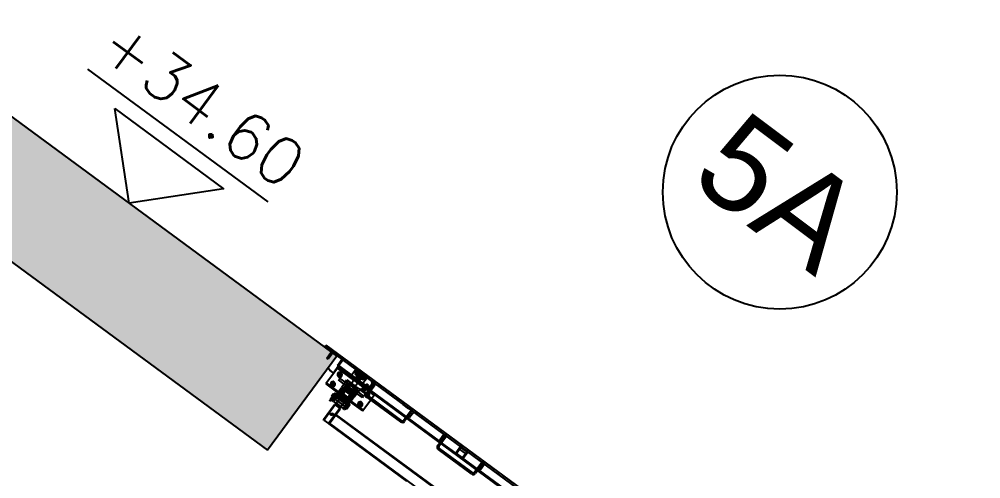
# Model space of a CAD drawing. Header units: millimetres. Extents: x 400392 to 401186, y 4543812 to 4544115.
# Drawn here: x 400763.209 to 400767.317, y 4544088.36 to 4544090.324 of the extents above; entities that cross this region are included whole.
import ezdxf
from ezdxf.enums import TextEntityAlignment as Align

# ---------------------------------------------------------------- set-up
doc = ezdxf.new("R2010")
doc.units = ezdxf.units.MM
doc.linetypes.add('AKS', pattern=[3, 2.5, -0.25, 0, -0.25])
doc.linetypes.add('CONTINU', pattern=[0])
for name, color, linetype in [('aks prota', 2, 'AKS'), ('caks prota', 4, 'Continuous'), ('görünüş prota', 4, 'Continuous'), ('kesit prota', 1, 'Continuous'), ('kesit tarama prota', 252, 'Continuous'), ('kiris prota', 6, 'Continuous'), ('kiriş prota', 6, 'Continuous'), ('kot prota', 4, 'Continuous'), ('PRT-CST-rc_level', 6, 'Continuous'), ('PRT-CST-rc_levermark', 4, 'Continuous'), ('taks prota', 7, 'Continuous')]:
    doc.layers.add(name, color=color, linetype=linetype)
doc.styles.add('OLCU', font='romanstw.shx')
doc.styles.add('TAKS', font='Arial Unicode.ttf')

# ---------------------------------------------------------------- blocks, each defined once
blk = doc.blocks.new('KOTK5')
at = {"layer": 'PRT-CST-rc_levermark'}
blk.add_line((216.7, 160), (-213.3, 160), dxfattribs=at)
blk.add_lwpolyline([(130, 130), (-130, 130), (0, 0)], close=True, dxfattribs=at)
at = {"layer": 'PRT-CST-rc_level', "style": 'OLCU'}
blk.add_attdef('000.00', text='', height=90, dxfattribs=at).set_placement((0, 193.1), align=Align.CENTER)
blk = doc.blocks.new('A$C750F51A7')
at = {"layer": 'görünüş prota', "color": 253, "lineweight": -2}
for p, q in [((-220.98, -61.97), (-220.98, -61.17)), ((-220.98, -61.17), (-73.33, -61.17)), ((-203.78, -61.17), (-203.78, -61.97)), ((-203.73, -61.92), (-203.73, -61.12)), ((-200.18, -61.52), (-202.78, -61.52)), ((-200.13, -61.47), (-202.73, -61.47)), ((-202.44, -61.52), (-202.44, -62.52)), ((-202.39, -61.47), (-202.39, -62.47)), ((-202.15, -62.52), (-202.15, -61.52)), ((-202.1, -62.47), (-202.1, -61.47)), ((-201.78, -62.52), (-201.78, -61.52)), ((-201.73, -62.47), (-201.73, -61.47)), ((-201.19, -62.52), (-201.19, -61.52)), ((-201.14, -62.47), (-201.14, -61.47)), ((-200.82, -62.52), (-200.82, -61.52)), ((-200.77, -62.47), (-200.77, -61.47)), ((-200.53, -62.52), (-200.53, -61.52)), ((-200.48, -62.47), (-200.48, -61.47)), ((-199.18, -61.17), (-199.18, -61.97)), ((-199.13, -61.92), (-199.13, -61.12)), ((-148.51, -61.97), (-148.51, -61.17)), ((-145.51, -61.97), (-145.51, -61.17)), ((-73.33, -61.97), (-220.98, -61.97)), ((-217.38, -65.47), (-217.38, -61.97)), ((-217.38, -61.97), (-216.58, -61.97)), ((-216.58, -65.47), (-217.38, -65.47)), ((-216.58, -61.97), (-216.58, -65.47)), ((-214.38, -61.97), (-214.38, -68.47)), ((-211.88, -64.57), (-211.88, -61.97)), ((-211.88, -64.57), (-211.88, -65.37)), ((-194.58, -64.97), (-211.88, -64.97)), ((-211.88, -65.37), (-194.58, -65.37)), ((-211.38, -65.37), (-211.38, -61.97)), ((-211.38, -68.97), (-211.38, -65.37)), ((-204.48, -65.47), (-211.38, -65.47)), ((-204.48, -61.97), (-204.48, -65.37)), ((-204.48, -65.37), (-204.48, -65.97)), ((-195.38, -65.47), (-204.48, -65.47)), ((-203.78, -61.97), (-203.78, -63.67)), ((-199.18, -63.67), (-203.78, -63.67)), ((-203.73, -61.92), (-203.73, -63.62)), ((-199.13, -63.62), (-203.73, -63.62)), ((-203.33, -63.52), (-199.63, -63.52)), ((-203.33, -63.52), (-203.33, -63.82)), ((-203.33, -63.82), (-199.63, -63.82)), ((-203.28, -63.47), (-199.58, -63.47)), ((-203.28, -63.47), (-203.28, -63.77)), ((-203.28, -63.77), (-199.58, -63.77)), ((-202.98, -61.72), (-202.98, -63.52)), ((-202.93, -61.67), (-202.93, -63.47)), ((-202.48, -64.07), (-202.59, -63.67)), ((-202.43, -64.02), (-202.54, -63.62)), ((-202.53, -63.52), (-202.53, -63.82)), ((-202.48, -63.47), (-202.48, -63.77)), ((-202.48, -63.53), (-202.48, -64.32)), ((-200.48, -64.07), (-202.48, -64.07)), ((-202.48, -64.07), (-202.48, -65.97)), ((-202.48, -64.71), (-202.48, -65.97)), ((-202.33, -64.35), (-202.47, -64.34)), ((-202.33, -64.68), (-202.47, -64.69)), ((-202.43, -63.48), (-202.43, -64.27)), ((-200.43, -64.02), (-202.43, -64.02)), ((-202.43, -64.02), (-202.43, -65.92)), ((-202.43, -64.66), (-202.43, -65.92)), ((-202.28, -64.3), (-202.42, -64.29)), ((-202.28, -64.63), (-202.42, -64.64)), ((-201.48, -63.08), (-202.38, -62.57)), ((-202.37, -64.4), (-200.6, -64.4)), ((-200.6, -64.64), (-202.37, -64.64)), ((-201.43, -63.03), (-202.33, -62.52)), ((-202.32, -64.35), (-200.55, -64.35)), ((-200.55, -64.59), (-202.32, -64.59)), ((-202.28, -64.4), (-202.28, -64.63)), ((-202.23, -64.35), (-202.23, -64.58)), ((-201.48, -63.08), (-200.59, -62.57)), ((-201.43, -63.03), (-200.54, -62.52)), ((-200.69, -64.4), (-200.69, -64.63)), ((-200.64, -64.35), (-200.5, -64.34)), ((-200.64, -64.35), (-200.64, -64.58)), ((-200.64, -64.68), (-200.5, -64.69)), ((-200.59, -64.3), (-200.45, -64.29)), ((-200.59, -64.63), (-200.45, -64.64)), ((-200.48, -63.53), (-200.48, -64.32)), ((-200.48, -64.07), (-200.38, -63.67)), ((-200.48, -64.07), (-200.48, -65.97)), ((-200.48, -64.71), (-200.48, -65.97)), ((-200.43, -63.48), (-200.43, -64.27)), ((-200.43, -63.52), (-200.43, -63.82)), ((-200.43, -64.02), (-200.33, -63.62)), ((-200.43, -64.02), (-200.43, -65.92)), ((-200.43, -64.66), (-200.43, -65.92)), ((-200.38, -63.47), (-200.38, -63.77)), ((-199.98, -61.72), (-199.98, -63.52)), ((-199.93, -61.67), (-199.93, -63.47)), ((-199.63, -63.52), (-199.63, -63.82)), ((-199.58, -63.47), (-199.58, -63.77)), ((-199.18, -61.97), (-199.18, -63.67)), ((-199.13, -61.92), (-199.13, -63.62)), ((-198.58, -65.37), (-198.58, -65.17)), ((-198.58, -65.17), (-195.38, -65.17)), ((-198.58, -65.97), (-198.58, -65.37)), ((-198.48, -61.97), (-198.48, -65.97)), ((-198.48, -65.17), (-198.48, -65.97)), ((-197.09, -64.27), (-197.18, -64.36)), ((-197.18, -64.36), (-196.18, -64.36)), ((-197.18, -66.77), (-197.18, -64.36)), ((-197.1, -65.97), (-197.1, -65.17)), ((-196.28, -64.27), (-197.09, -64.27)), ((-196.28, -64.27), (-196.18, -64.36)), ((-196.27, -65.97), (-196.27, -65.17)), ((-196.18, -66.77), (-196.18, -64.36)), ((-194.58, -63.47), (-196.08, -61.97)), ((-195.38, -62.67), (-195.38, -61.97)), ((-195.38, -64.97), (-195.38, -62.67)), ((-195.38, -65.37), (-195.38, -65.17)), ((-195.38, -65.97), (-195.38, -65.37)), ((-194.58, -65.47), (-195.38, -65.47)), ((-194.58, -67.47), (-194.58, -61.97)), ((-194.58, -61.97), (-193.98, -61.97)), ((-193.98, -65.47), (-194.58, -65.47)), ((-193.98, -61.97), (-193.98, -67.47)), ((-175.18, -65.47), (-193.98, -65.47)), ((-175.18, -67.47), (-175.18, -61.97)), ((-175.18, -61.97), (-174.58, -61.97)), ((-174.58, -65.47), (-175.18, -65.47)), ((-174.58, -61.97), (-174.58, -67.47)), ((-174.58, -64.97), (-173.78, -64.97)), ((-157.01, -65.47), (-174.58, -65.47)), ((-173.78, -61.97), (-173.78, -64.97)), ((-157.81, -64.97), (-157.81, -61.97)), ((-157.81, -64.97), (-157.01, -64.97)), ((-157.01, -67.47), (-157.01, -61.97)), ((-157.01, -61.97), (-156.41, -61.97)), ((-156.41, -65.47), (-157.01, -65.47)), ((-156.41, -61.97), (-156.41, -67.47)), ((-148.83, -65.47), (-156.41, -65.47)), ((-148.91, -61.97), (-148.91, -65.27)), ((-148.61, -62.22), (-148.91, -62.22)), ((-148.91, -62.27), (-145.11, -62.27)), ((-148.91, -63.27), (-145.11, -63.27)), ((-148.61, -63.32), (-148.91, -63.32)), ((-148.91, -65.27), (-148.41, -65.77)), ((-148.31, -65.47), (-148.83, -65.47)), ((-148.61, -65.17), (-148.61, -61.97)), ((-148.31, -65.47), (-145.71, -65.47)), ((-145.19, -65.47), (-145.71, -65.47)), ((-145.61, -65.77), (-145.11, -65.27)), ((-145.41, -61.97), (-145.41, -65.17)), ((-145.11, -62.22), (-145.41, -62.22)), ((-145.11, -63.32), (-145.41, -63.32)), ((-137.61, -65.47), (-145.19, -65.47)), ((-145.11, -65.27), (-145.11, -61.97)), ((-137.61, -67.47), (-137.61, -61.97)), ((-137.61, -61.97), (-137.01, -61.97)), ((-137.01, -65.47), (-137.61, -65.47)), ((-137.01, -61.97), (-137.01, -67.47)), ((-137.01, -64.97), (-136.21, -64.97)), ((-119.73, -65.47), (-137.01, -65.47)), ((-136.21, -61.97), (-136.21, -64.97)), ((-214.38, -68.47), (-212.88, -68.97)), ((-212.88, -68.97), (-211.38, -68.97)), ((-211.18, -66.17), (-211.18, -74.57)), ((-202.43, -66.17), (-211.18, -66.17)), ((-207.78, -69.17), (-204.78, -69.17)), ((-207.78, -69.17), (-207.78, -69.97)), ((-204.93, -68.67), (-204.93, -67.87)), ((-204.93, -67.87), (-199.57, -67.87)), ((-204.78, -68.67), (-204.93, -68.67)), ((-204.78, -68.67), (-204.78, -71.67)), ((-198.08, -68.67), (-204.78, -68.67)), ((-204.48, -65.97), (-198.58, -65.97)), ((-203.98, -69.17), (-204.48, -68.67)), ((-203.98, -69.17), (-203.98, -71.67)), ((-203.78, -71.67), (-203.78, -68.67)), ((-203.68, -69.86), (-203.56, -69.83)), ((-203.56, -70.5), (-203.56, -69.83)), ((-199.3, -69.83), (-203.56, -69.83)), ((-202.98, -68.67), (-202.98, -71.67)), ((-202.93, -68.67), (-202.93, -71.67)), ((-202.53, -67.97), (-202.63, -67.87)), ((-202.53, -67.97), (-200.33, -67.97)), ((-202.53, -68.67), (-202.53, -67.97)), ((-202.3, -68.9), (-202.53, -68.67)), ((-202.43, -65.92), (-202.43, -67.87)), ((-200.43, -66.17), (-202.43, -66.17)), ((-202.43, -67.87), (-202.43, -71.31)), ((-202.3, -68.9), (-200.57, -68.9)), ((-202.3, -71.67), (-202.3, -68.9)), ((-200.57, -68.9), (-200.33, -68.67)), ((-200.57, -71.67), (-200.57, -68.9)), ((-200.43, -65.92), (-200.43, -67.87)), ((-199.66, -66.17), (-200.43, -66.17)), ((-200.43, -67.87), (-200.43, -71.31)), ((-200.33, -67.97), (-200.23, -67.87)), ((-200.33, -68.67), (-200.33, -67.97)), ((-199.93, -71.67), (-199.93, -68.67)), ((-199.88, -71.67), (-199.88, -68.67)), ((-199.06, -66.17), (-199.66, -66.17)), ((-199.57, -67.87), (-198.86, -67.87)), ((-199.3, -70.5), (-199.3, -69.83)), ((-199.18, -69.86), (-199.3, -69.83)), ((-199.08, -68.67), (-199.08, -71.67)), ((-191.68, -66.17), (-199.06, -66.17)), ((-198.38, -68.67), (-198.88, -69.17)), ((-198.88, -71.67), (-198.88, -69.17)), ((-198.86, -67.87), (-197.93, -67.87)), ((-195.38, -65.97), (-198.58, -65.97)), ((-198.08, -71.67), (-198.08, -68.67)), ((-197.93, -68.67), (-198.08, -68.67)), ((-198.08, -69.17), (-195.08, -69.17)), ((-197.93, -68.02), (-197.93, -67.87)), ((-197.93, -68.62), (-197.93, -68.02)), ((-197.93, -68.67), (-197.93, -68.62)), ((-197.66, -67.33), (-197.66, -67.83)), ((-197.29, -67.33), (-197.66, -67.33)), ((-197.61, -66.09), (-197.61, -66.64)), ((-195.76, -66.22), (-197.61, -66.22)), ((-197.53, -67.91), (-197.6, -67.87)), ((-197.45, -65.97), (-197.55, -66.02)), ((-197.45, -66.77), (-197.55, -66.71)), ((-197.47, -67.91), (-197.53, -67.91)), ((-196.81, -67.91), (-197.47, -67.91)), ((-195.92, -66.77), (-197.45, -66.77)), ((-197.45, -67.27), (-195.91, -67.27)), ((-197.45, -67.33), (-197.45, -67.27)), ((-197.43, -66.09), (-197.43, -66.64)), ((-197.29, -67.33), (-197.29, -67.83)), ((-196.32, -67.33), (-197.29, -67.33)), ((-197.1, -66.01), (-197.18, -65.97)), ((-197.1, -66.72), (-197.18, -66.77)), ((-197.18, -66.82), (-197.18, -66.77)), ((-197.18, -66.82), (-196.18, -66.82)), ((-197.14, -66.91), (-197.18, -66.82)), ((-197.14, -66.91), (-196.23, -66.91)), ((-197.14, -67.27), (-197.14, -66.91)), ((-196.27, -66.01), (-197.1, -66.01)), ((-197.1, -66.01), (-197.1, -66.72)), ((-197.1, -66.72), (-196.27, -66.72)), ((-197.05, -67.33), (-197.05, -67.83)), ((-196.86, -66.09), (-196.86, -66.64)), ((-196.02, -67.91), (-196.81, -67.91)), ((-196.51, -66.09), (-196.51, -66.64)), ((-195.71, -67.33), (-196.32, -67.33)), ((-196.32, -67.33), (-196.32, -67.83)), ((-196.27, -66.01), (-196.18, -65.97)), ((-196.27, -66.01), (-196.27, -66.72)), ((-196.27, -66.72), (-196.18, -66.77)), ((-196.23, -66.91), (-196.18, -66.82)), ((-196.23, -67.27), (-196.23, -66.91)), ((-196.18, -66.82), (-196.18, -66.77)), ((-196.07, -67.33), (-196.07, -67.83)), ((-195.83, -67.91), (-196.02, -67.91)), ((-195.94, -66.09), (-195.94, -66.64)), ((-195.92, -65.97), (-195.82, -66.02)), ((-195.92, -66.77), (-195.82, -66.71)), ((-195.91, -67.33), (-195.91, -67.27)), ((-195.83, -67.91), (-195.77, -67.87)), ((-195.76, -66.09), (-195.76, -66.64)), ((-195.71, -67.33), (-195.71, -67.83)), ((-195.38, -65.97), (-98.93, -65.97)), ((-195.08, -69.97), (-195.08, -69.17)), ((-193.38, -68.07), (-175.78, -68.07)), ((-175.78, -68.67), (-193.38, -68.67)), ((-191.68, -68.02), (-191.68, -66.17)), ((-191.68, -68.62), (-191.68, -68.02)), ((-191.68, -74.57), (-191.68, -68.62)), ((-191.66, -68.62), (-191.66, -68.02)), ((-155.81, -68.07), (-138.21, -68.07)), ((-138.21, -68.67), (-155.81, -68.67)), ((-148.41, -65.77), (-145.61, -65.77)), ((-204.78, -69.97), (-207.78, -69.97)), ((-204.78, -76.67), (-204.78, -71.67)), ((-204.78, -71.67), (-198.08, -71.67)), ((-203.98, -71.67), (-203.98, -76.67)), ((-202.98, -69.87), (-203.78, -69.87)), ((-202.98, -70.47), (-203.78, -70.47)), ((-203.78, -75.67), (-203.78, -71.67)), ((-203.78, -73.92), (-202.98, -73.92)), ((-203.68, -70.47), (-203.68, -69.86)), ((-199.18, -69.95), (-203.68, -69.95)), ((-203.68, -70.13), (-203.56, -70.12)), ((-199.18, -70.14), (-203.68, -70.14)), ((-203.68, -70.19), (-199.18, -70.19)), ((-203.56, -70.21), (-203.68, -70.2)), ((-199.18, -70.38), (-203.68, -70.38)), ((-203.68, -70.47), (-203.56, -70.5)), ((-203.56, -70.12), (-199.3, -70.12)), ((-199.3, -70.21), (-203.56, -70.21)), ((-199.3, -70.5), (-203.56, -70.5)), ((-202.98, -71.67), (-202.98, -75.67)), ((-202.93, -69.87), (-199.93, -69.87)), ((-202.93, -70.47), (-199.93, -70.47)), ((-202.68, -72.19), (-202.68, -73.19)), ((-202.68, -72.19), (-200.18, -72.19)), ((-202.68, -73.19), (-202.68, -73.79)), ((-202.68, -73.69), (-200.18, -73.69)), ((-200.18, -73.79), (-202.68, -73.79)), ((-202.68, -73.97), (-202.68, -73.79)), ((-200.43, -71.31), (-202.43, -71.31)), ((-202.28, -71.47), (-202.43, -71.31)), ((-202.28, -71.47), (-200.59, -71.47)), ((-200.59, -71.47), (-200.43, -71.31)), ((-200.18, -73.19), (-200.18, -72.19)), ((-200.18, -73.79), (-200.18, -73.19)), ((-200.18, -73.79), (-200.18, -73.97)), ((-199.08, -69.87), (-199.88, -69.87)), ((-199.08, -70.47), (-199.88, -70.47)), ((-199.88, -75.67), (-199.88, -71.67)), ((-199.88, -73.92), (-199.08, -73.92)), ((-199.3, -70.12), (-199.18, -70.13)), ((-199.18, -70.2), (-199.3, -70.21)), ((-199.18, -70.47), (-199.3, -70.5)), ((-199.18, -70.47), (-199.18, -69.86)), ((-199.08, -71.67), (-199.08, -75.67)), ((-198.88, -76.67), (-198.88, -71.67)), ((-195.08, -69.97), (-198.08, -69.97)), ((-198.08, -71.67), (-198.08, -76.67)), ((-211.18, -74.12), (-191.68, -74.12)), ((-211.18, -74.57), (-204.78, -74.57)), ((-206.08, -76.04), (-205.78, -75.87)), ((-206.08, -76.04), (-206.08, -77.29)), ((-206.08, -77.29), (-205.78, -77.47)), ((-205.78, -77.47), (-205.78, -75.87)), ((-205.69, -75.87), (-205.78, -75.87)), ((-205.08, -77.47), (-205.78, -77.47)), ((-205.7, -75.85), (-205.68, -76.14)), ((-205.32, -75.73), (-205.69, -75.77)), ((-205.69, -75.86), (-205.67, -76.21)), ((-205.29, -75.87), (-205.69, -75.87)), ((-205.68, -76.13), (-205.68, -76.23)), ((-205.68, -76.13), (-205.68, -76.13)), ((-205.68, -77.14), (-205.68, -76.19)), ((-205.68, -76.23), (-205.68, -77.47)), ((-205.68, -77.47), (-205.68, -78.07)), ((-205.67, -76.21), (-205.65, -76.13)), ((-205.3, -76.17), (-205.67, -76.21)), ((-205.47, -75.56), (-205.58, -75.57)), ((-205.45, -76.03), (-205.56, -76.05)), ((-205.56, -77.96), (-205.45, -77.95)), ((-205.41, -76.33), (-205.52, -76.34)), ((-205.3, -76.17), (-205.32, -75.83)), ((-205.28, -76.09), (-205.3, -76.17)), ((-205.28, -76.21), (-205.3, -76.26)), ((-205.08, -75.87), (-205.29, -75.87)), ((-205.29, -76.21), (-205.29, -76.23)), ((-205.29, -76.23), (-205.29, -76.23)), ((-205.29, -76.23), (-205.29, -77.47)), ((-205.29, -77.47), (-205.29, -78.15)), ((-205.28, -77.14), (-205.28, -76.19)), ((-205.08, -75.17), (-205.08, -78.17)), ((-204.78, -75.17), (-205.08, -75.17)), ((-204.78, -75.82), (-205.08, -75.82)), ((-203.98, -75.87), (-205.08, -75.87)), ((-203.98, -77.47), (-205.08, -77.47)), ((-204.78, -77.52), (-205.08, -77.52)), ((-204.78, -74.57), (-203.98, -74.57)), ((-204.78, -74.67), (-203.98, -74.67)), ((-203.98, -75.82), (-204.78, -75.82)), ((-204.78, -76.67), (-203.98, -76.67)), ((-204.78, -78.67), (-204.78, -76.67)), ((-203.98, -77.52), (-204.78, -77.52)), ((-203.98, -74.57), (-203.78, -74.57)), ((-203.78, -74.67), (-203.98, -74.67)), ((-202.68, -75.87), (-203.98, -75.87)), ((-203.98, -76.67), (-203.98, -78.67)), ((-202.68, -77.47), (-203.98, -77.47)), ((-203.93, -76.04), (-203.84, -76.01)), ((-203.93, -76.04), (-203.93, -76.55)), ((-203.93, -76.12), (-203.84, -76.1)), ((-203.93, -76.11), (-198.93, -76.11)), ((-203.84, -76.16), (-203.93, -76.17)), ((-198.93, -76.17), (-203.93, -76.17)), ((-203.93, -76.21), (-198.93, -76.21)), ((-203.93, -76.47), (-198.93, -76.47)), ((-203.93, -76.55), (-203.84, -76.57)), ((-203.84, -76.01), (-203.84, -76.57)), ((-203.84, -76.01), (-199.02, -76.01)), ((-203.84, -76.1), (-199.02, -76.1)), ((-199.02, -76.16), (-203.84, -76.16)), ((-203.84, -76.57), (-199.02, -76.57)), ((-203.78, -73.97), (-202.98, -73.97)), ((-203.78, -74.57), (-199.08, -74.57)), ((-199.08, -74.67), (-203.78, -74.67)), ((-203.78, -74.97), (-202.98, -74.97)), ((-203.78, -75.02), (-202.98, -75.02)), ((-203.78, -75.67), (-202.98, -75.67)), ((-202.98, -73.97), (-199.88, -73.97)), ((-202.98, -74.97), (-199.88, -74.97)), ((-202.68, -74.3), (-202.68, -73.97)), ((-202.68, -74.3), (-202.68, -74.64)), ((-202.68, -74.97), (-202.68, -74.64)), ((-202.68, -75.24), (-202.68, -74.97)), ((-202.68, -75.24), (-202.68, -76.84)), ((-202.68, -75.24), (-200.18, -75.24)), ((-202.68, -75.84), (-200.18, -75.84)), ((-200.18, -75.87), (-202.68, -75.87)), ((-202.68, -76.04), (-200.18, -76.04)), ((-202.68, -76.54), (-200.18, -76.54)), ((-202.68, -79.49), (-202.68, -76.84)), ((-200.18, -77.47), (-202.68, -77.47)), ((-202.68, -77.54), (-200.18, -77.54)), ((-200.18, -73.97), (-200.18, -74.3)), ((-200.18, -74.64), (-200.18, -74.3)), ((-200.18, -74.64), (-200.18, -74.97)), ((-200.18, -74.97), (-200.18, -75.24)), ((-200.18, -76.84), (-200.18, -75.24)), ((-198.88, -75.87), (-200.18, -75.87)), ((-200.18, -76.84), (-200.18, -79.49)), ((-198.88, -77.47), (-200.18, -77.47)), ((-199.88, -73.97), (-199.08, -73.97)), ((-199.88, -74.97), (-199.08, -74.97)), ((-199.88, -75.02), (-199.08, -75.02)), ((-199.88, -75.67), (-199.08, -75.67)), ((-199.08, -74.57), (-198.88, -74.57)), ((-198.88, -74.67), (-199.08, -74.67)), ((-199.02, -76.01), (-199.02, -76.57)), ((-198.93, -76.04), (-199.02, -76.01)), ((-199.02, -76.1), (-198.93, -76.12)), ((-198.93, -76.17), (-199.02, -76.16)), ((-198.93, -76.55), (-199.02, -76.57)), ((-198.93, -76.04), (-198.93, -76.55)), ((-198.88, -74.57), (-198.08, -74.57)), ((-198.88, -74.67), (-198.08, -74.67)), ((-198.08, -75.82), (-198.88, -75.82)), ((-198.08, -75.87), (-198.88, -75.87)), ((-198.88, -78.67), (-198.88, -76.67)), ((-198.88, -76.67), (-198.08, -76.67)), ((-198.08, -77.47), (-198.88, -77.47)), ((-198.08, -77.52), (-198.88, -77.52)), ((-198.08, -74.57), (-191.68, -74.57)), ((-197.79, -75.42), (-198.08, -75.42)), ((-198.08, -76.67), (-198.08, -78.67)), ((-197.79, -77.92), (-198.08, -77.92)), ((-197.79, -75.42), (-197.79, -77.92)), ((-197.63, -75.58), (-197.79, -75.42)), ((-197.63, -77.76), (-197.79, -77.92)), ((-197.63, -77.76), (-197.63, -75.58)), ((-205.68, -78.06), (-205.71, -78.29)), ((-205.71, -78.37), (-205.67, -78.12)), ((-205.71, -78.33), (-205.71, -78.37)), ((-205.65, -78.36), (-205.71, -78.37)), ((-205.67, -78.06), (-205.68, -78.06)), ((-205.3, -78.08), (-205.67, -78.12)), ((-205.67, -78.12), (-205.61, -79.26)), ((-205.34, -78.33), (-205.65, -78.36)), ((-205.24, -79.22), (-205.61, -79.26)), ((-205.61, -79.26), (-205.6, -79.28)), ((-205.49, -78.18), (-205.6, -78.19)), ((-205.41, -78.24), (-205.52, -78.25)), ((-205.35, -79.32), (-205.46, -79.33)), ((-205.34, -78.33), (-205.35, -78.29)), ((-205.3, -78.08), (-205.34, -78.33)), ((-205.24, -79.22), (-205.3, -78.08)), ((-205.29, -78.15), (-205.23, -79.25)), ((-205.29, -78.15), (-205.29, -78.15)), ((-205.23, -79.24), (-205.24, -79.22)), ((-204.78, -78.17), (-205.08, -78.17)), ((-203.98, -78.67), (-204.78, -78.67)), ((-203.98, -78.67), (-202.68, -78.67)), ((-202.93, -82.49), (-202.93, -79.49)), ((-202.63, -79.49), (-202.93, -79.49)), ((-202.93, -87.49), (-202.93, -79.49)), ((-202.63, -79.49), (-202.93, -79.49)), ((-202.73, -87.49), (-202.73, -79.49)), ((-202.73, -87.49), (-202.73, -79.49)), ((-200.18, -78.49), (-202.68, -78.49)), ((-202.68, -78.67), (-200.18, -78.67)), ((-202.68, -87.49), (-202.68, -79.49)), ((-202.68, -87.49), (-202.68, -79.49)), ((-202.63, -79.49), (-200.23, -79.49)), ((-202.63, -79.49), (-200.23, -79.49)), ((-199.93, -79.49), (-200.23, -79.49)), ((-199.93, -79.49), (-200.23, -79.49)), ((-200.18, -78.67), (-198.88, -78.67)), ((-200.18, -79.49), (-200.18, -87.49)), ((-200.18, -79.49), (-200.18, -87.49)), ((-200.13, -87.49), (-200.13, -79.49)), ((-200.13, -87.49), (-200.13, -79.49)), ((-199.93, -87.49), (-199.93, -79.49)), ((-199.93, -82.49), (-199.93, -79.49)), ((-198.08, -78.67), (-198.88, -78.67)), ((-202.93, -82.49), (-202.93, -82.79)), ((-202.93, -87.19), (-202.93, -82.79)), ((-201.96, -83.82), (-201.87, -83.93)), ((-201.96, -83.82), (-201.87, -83.93)), ((-201.94, -83.6), (-201.81, -83.5)), ((-201.94, -83.6), (-201.81, -83.5)), ((-201.9, -83.57), (-201.62, -83.93)), ((-201.9, -83.57), (-201.62, -83.93)), ((-201.84, -83.73), (-201.75, -83.83)), ((-201.84, -83.73), (-201.75, -83.83)), ((-201.34, -83.13), (-201.81, -83.5)), ((-201.34, -83.13), (-201.81, -83.5)), ((-201.76, -83.46), (-201.47, -83.82)), ((-201.76, -83.46), (-201.47, -83.82)), ((-201.53, -83.86), (-201.66, -83.96)), ((-201.53, -83.86), (-201.66, -83.96)), ((-201.58, -83.31), (-201.29, -83.68)), ((-201.58, -83.31), (-201.29, -83.68)), ((-201.53, -83.86), (-201.06, -83.49)), ((-201.53, -83.86), (-201.06, -83.49)), ((-201.4, -83.17), (-201.11, -83.53)), ((-201.4, -83.17), (-201.11, -83.53)), ((-201.34, -83.13), (-201.09, -82.93)), ((-201.34, -83.13), (-201.09, -82.93)), ((-201.13, -82.96), (-200.85, -83.32)), ((-201.13, -82.96), (-200.85, -83.32)), ((-201.12, -83.16), (-201.03, -83.26)), ((-201.12, -83.16), (-201.03, -83.26)), ((-200.81, -83.29), (-201.06, -83.49)), ((-200.81, -83.29), (-201.06, -83.49)), ((-200.88, -82.97), (-200.79, -83.07)), ((-200.88, -82.97), (-200.79, -83.07)), ((-199.93, -82.49), (-199.93, -82.79)), ((-94.33, -82.49), (-199.93, -82.49)), ((-94.33, -82.79), (-199.93, -82.79)), ((-199.93, -87.19), (-199.93, -82.79)), ((-198.93, -82.79), (-198.93, -82.49)), ((-197.93, -82.79), (-197.93, -82.49)), ((-156.63, -82.79), (-156.63, -82.49)), ((-155.63, -82.79), (-155.63, -82.49)), ((-202.93, -87.19), (-202.93, -87.49)), ((-202.63, -87.49), (-202.93, -87.49)), ((-202.63, -87.49), (-202.93, -87.49)), ((-202.63, -87.49), (-200.23, -87.49)), ((-202.63, -87.49), (-200.23, -87.49)), ((-199.93, -87.49), (-200.23, -87.49)), ((-199.93, -87.49), (-200.23, -87.49)), ((-94.33, -87.19), (-199.93, -87.19)), ((-199.93, -87.19), (-199.93, -87.49)), ((-158.63, -87.49), (-199.93, -87.49)), ((-198.93, -87.49), (-198.93, -87.19)), ((-197.93, -87.49), (-197.93, -87.19))]:
    blk.add_line(p, q, dxfattribs=at)
for centre, radius in [((-208.68, -67.87), 0.86), ((-208.68, -67.87), 0.85), ((-208.68, -67.87), 0.83), ((-208.68, -67.87), 0.65), ((-208.68, -67.87), 0.6), ((-208.68, -67.87), 0.6), ((-208.68, -67.87), 0.553), ((-208.68, -67.87), 0.505), ((-208.68, -67.87), 0.493), ((-194.18, -67.87), 0.86), ((-194.18, -67.87), 0.85), ((-194.18, -67.87), 0.83), ((-194.18, -67.87), 0.65), ((-194.18, -67.87), 0.6), ((-194.18, -67.87), 0.6), ((-194.18, -67.87), 0.553), ((-194.18, -67.87), 0.505), ((-194.18, -67.87), 0.493), ((-208.68, -72.87), 0.86), ((-208.68, -72.87), 0.85), ((-208.68, -72.87), 0.83), ((-208.68, -72.87), 0.65), ((-208.68, -72.87), 0.6), ((-208.68, -72.87), 0.6), ((-208.68, -72.87), 0.553), ((-208.68, -72.87), 0.505), ((-208.68, -72.87), 0.493), ((-194.18, -72.87), 0.86), ((-194.18, -72.87), 0.85), ((-194.18, -72.87), 0.83), ((-194.18, -72.87), 0.65), ((-194.18, -72.87), 0.6), ((-194.18, -72.87), 0.6), ((-194.18, -72.87), 0.553), ((-194.18, -72.87), 0.505), ((-194.18, -72.87), 0.493)]:
    blk.add_circle(centre, radius, dxfattribs=at)
for centre, radius, start, end in [((-202.78, -61.72), 0.2, 90, 180), ((-202.73, -61.67), 0.2, 90, 180), ((-200.18, -61.72), 0.2, 0, 90), ((-200.13, -61.67), 0.2, 0, 90), ((-202.49, -63.53), 0.01, 0, 90), ((-202.37, -64.52), 0.12, 90, 270), ((-202.46, -64.32), 0.02, 180, 265), ((-202.46, -64.71), 0.02, 95, 180), ((-202.44, -63.48), 0.01, 0, 90), ((-202.32, -64.47), 0.12, 90, 270), ((-202.41, -64.27), 0.02, 180, 265), ((-202.41, -64.66), 0.02, 95, 180), ((-202.37, -64.52), 0.12, 270, 90), ((-202.33, -64.4), 0.05, 0, 85), ((-202.33, -64.63), 0.05, 275, 0), ((-202.32, -64.47), 0.12, 270, 90), ((-202.28, -64.35), 0.05, 0, 85), ((-202.28, -64.58), 0.05, 275, 0), ((-200.6, -64.52), 0.12, 90, 270), ((-200.64, -64.4), 0.05, 95, 180), ((-200.64, -64.63), 0.05, 180, 265), ((-200.55, -64.47), 0.12, 90, 270), ((-200.59, -64.35), 0.05, 95, 180), ((-200.59, -64.58), 0.05, 180, 265), ((-200.6, -64.52), 0.12, 270, 90), ((-200.55, -64.47), 0.12, 270, 90), ((-200.5, -64.32), 0.02, 275, 0), ((-200.5, -64.71), 0.02, 0, 85), ((-200.47, -63.53), 0.01, 90, 180), ((-200.45, -64.27), 0.02, 275, 0), ((-200.45, -64.66), 0.02, 0, 85), ((-200.42, -63.48), 0.01, 90, 180), ((-148.31, -65.17), 0.6, 180, 190.5842), ((-148.31, -65.17), 0.6, 190.5842, 259.4158), ((-148.31, -65.17), 0.3, 180, 270), ((-145.71, -65.17), 0.3, 270, 0), ((-145.71, -65.17), 0.6, 280.5842, 349.4158), ((-145.71, -65.17), 0.6, 349.4158, 0), ((-208.68, -67.87), 0.95, 144.6034, 204.6034), ((-208.68, -67.87), 0.9, 125.3261, 185.3261), ((-208.68, -67.87), 0.9, 185.3261, 245.3261), ((-208.68, -67.87), 0.95, 204.6034, 264.6034), ((-208.68, -67.87), 0.95, 84.6034, 144.6034), ((-208.68, -67.87), 0.9, 65.3261, 125.3261), ((-208.68, -67.87), 0.9, 245.3261, 305.3261), ((-208.68, -67.87), 0.95, 264.6034, 324.6034), ((-208.68, -67.87), 0.95, 24.6034, 84.6034), ((-208.68, -67.87), 0.9, 5.3261, 65.3261), ((-208.68, -67.87), 0.9, 305.3261, 5.3261), ((-208.68, -67.87), 0.95, 324.6034, 24.6034), ((-194.23, -67.92), 1.5, 170.4002, 177.2716), ((-194.18, -67.87), 0.95, 144.6034, 189.0847), ((-194.18, -67.87), 0.95, 189.0847, 204.6034), ((-194.18, -67.87), 0.9, 125.3261, 185.3261), ((-194.18, -67.87), 0.9, 185.3261, 245.3261), ((-194.18, -67.87), 0.95, 204.6034, 232.1364), ((-194.18, -67.87), 0.95, 84.6034, 144.6034), ((-194.18, -67.87), 0.95, 232.1364, 264.6034), ((-194.18, -67.87), 0.9, 65.3261, 125.3261), ((-193.38, -67.47), 1.2, 180, 270), ((-194.18, -67.87), 0.9, 245.3261, 305.3261), ((-194.18, -67.87), 0.95, 264.6034, 307.8636), ((-194.18, -67.87), 0.95, 24.6034, 84.6034), ((-193.38, -67.47), 0.6, 180, 270), ((-194.18, -67.87), 0.9, 5.3261, 65.3261), ((-194.18, -67.87), 0.9, 305.3261, 5.3261), ((-194.23, -67.92), 0.95, 308.6726, 310.14), ((-194.18, -67.87), 0.95, 307.8636, 324.6034), ((-194.18, -67.87), 0.95, 324.6034, 350.9153), ((-194.18, -67.87), 0.95, 350.9153, 24.6034), ((-175.78, -67.47), 1.2, 270, 0), ((-175.78, -67.47), 0.6, 270, 0), ((-155.81, -67.47), 1.2, 180, 270), ((-155.81, -67.47), 0.6, 180, 270), ((-148.31, -65.17), 0.6, 259.4158, 270), ((-145.71, -65.17), 0.6, 270, 280.5842), ((-138.21, -67.47), 1.2, 270, 0), ((-138.21, -67.47), 0.6, 270, 0), ((-208.68, -72.87), 0.95, 144.6034, 204.6034), ((-208.68, -72.87), 0.9, 125.3261, 185.3261), ((-208.68, -72.87), 0.9, 185.3261, 245.3261), ((-208.68, -72.87), 0.95, 204.6034, 264.6034), ((-208.68, -72.87), 0.95, 84.6034, 144.6034), ((-208.68, -72.87), 0.9, 65.3261, 125.3261), ((-208.68, -72.87), 0.9, 245.3261, 305.3261), ((-208.68, -72.87), 0.95, 264.6034, 324.6034), ((-208.68, -72.87), 0.95, 24.6034, 84.6034), ((-208.68, -72.87), 0.9, 5.3261, 65.3261), ((-208.68, -72.87), 0.9, 305.3261, 5.3261), ((-208.68, -72.87), 0.95, 324.6034, 24.6034), ((-194.18, -72.87), 0.95, 144.6034, 204.6034), ((-194.18, -72.87), 0.9, 125.3261, 185.3261), ((-194.18, -72.87), 0.9, 185.3261, 245.3261), ((-194.18, -72.87), 0.95, 204.6034, 264.6034), ((-194.18, -72.87), 0.95, 84.6034, 144.6034), ((-194.18, -72.87), 0.9, 65.3261, 125.3261), ((-194.18, -72.87), 0.9, 245.3261, 305.3261), ((-194.18, -72.87), 0.95, 264.6034, 324.6034), ((-194.18, -72.87), 0.95, 24.6034, 84.6034), ((-194.18, -72.87), 0.9, 5.3261, 65.3261), ((-194.18, -72.87), 0.9, 305.3261, 5.3261), ((-194.18, -72.87), 0.95, 324.6034, 24.6034), ((-201.71, -83.63), 0.161, 128.2822, 218.2822), ((-201.71, -83.63), 0.161, 128.2822, 218.2822), ((-201.63, -83.73), 0.161, 218.2822, 308.2822), ((-201.63, -83.73), 0.161, 218.2822, 308.2822), ((-201.53, -83.48), 0.161, 128.2822, 218.2822), ((-201.53, -83.48), 0.161, 128.2822, 218.2822), ((-201.43, -83.49), 0.25, 151.3561, 285.2083), ((-201.43, -83.49), 0.25, 151.3561, 285.2083), ((-201.43, -83.49), 0.25, 105.2083, 151.3561), ((-201.43, -83.49), 0.25, 105.2083, 151.3561), ((-201.45, -83.59), 0.161, 218.2822, 308.2822), ((-201.45, -83.59), 0.161, 218.2822, 308.2822), ((-201.42, -83.4), 0.161, 38.2822, 128.2822), ((-201.42, -83.4), 0.161, 38.2822, 128.2822), ((-201.43, -83.49), 0.25, 331.3561, 105.2083), ((-201.43, -83.49), 0.25, 331.3561, 105.2083), ((-201.43, -83.49), 0.25, 285.2083, 331.3561), ((-201.43, -83.49), 0.25, 285.2083, 331.3561), ((-201.24, -83.26), 0.161, 38.2822, 128.2822), ((-201.24, -83.26), 0.161, 38.2822, 128.2822), ((-201.34, -83.51), 0.161, 308.2822, 38.2822), ((-201.34, -83.51), 0.161, 308.2822, 38.2822), ((-201.16, -83.36), 0.161, 308.2822, 38.2822), ((-201.16, -83.36), 0.161, 308.2822, 38.2822)]:
    blk.add_arc(centre, radius, start, end, dxfattribs=at)
at = {"layer": 'görünüş prota', "color": 253, "lineweight": -2, "extrusion": (0, 0, -1)}
for centre, major_axis, ratio, start_param, end_param in [((-205.67, -75.95), (0.019, -0.184), 0.075673, 2.060566, 6.091659), ((-205.55, -76.13), (0.129, 0.004), 0.64865, 3.119714, 4.607237), ((-205.55, -76.13), (0.129, 0.004), 0.64865, 3.036441, 3.119714), ((-205.55, -78.07), (0.129, -0.011), 0.910572, 3.066702, 4.510468), ((-205.53, -76.22), (0.127, -0.027), 0.950989, 1.244258, 2.815055), ((-205.44, -76.12), (-0.129, -0.004), 0.64865, 1.465644, 3.036441), ((-205.44, -78.06), (-0.129, 0.011), 0.910572, 1.368875, 2.939672), ((-205.42, -76.21), (-0.127, 0.027), 0.950989, 3.3411, 4.385851), ((-205.3, -75.91), (-0.019, 0.184), 0.075673, 5.202159, 9.233252), ((-205.42, -76.21), (-0.127, 0.027), 0.950989, 2.815055, 3.3411), ((-205.59, -78.32), (-0.128, 0.021), 0.960899, 6.006374, 6.283185), ((-205.59, -78.32), (-0.128, 0.021), 0.960899, 0, 1.293985), ((-205.55, -78.07), (0.129, -0.011), 0.910572, 2.939672, 3.066702), ((-205.53, -78.16), (0.129, 0.003), 0.692133, 1.46237, 3.033166), ((-205.47, -79.27), (-0.129, -0.007), 0.536951, 4.622567, 6.193363), ((-205.48, -78.3), (0.128, -0.021), 0.960899, 4.435578, 6.006374), ((-205.42, -78.15), (-0.129, -0.003), 0.692133, 3.160197, 4.603962), ((-205.36, -79.25), (0.129, 0.007), 0.536951, 0, 1.480974), ((-205.42, -78.15), (-0.129, -0.003), 0.692133, 3.033166, 3.160197), ((-205.36, -79.25), (0.129, 0.007), 0.536951, 6.193363, 6.283185), ((-201.84, -83.73), (-0.1, 0.126), 0.933813, 4.712389, 6.283185), ((-201.84, -83.73), (-0.1, 0.126), 0.933813, 4.712389, 6.283185), ((-201.75, -83.84), (0.1, -0.126), 0.933813, 0, 1.570796), ((-201.75, -83.84), (0.1, -0.126), 0.933813, 0, 1.570796), ((-200.99, -83.06), (-0.1, 0.126), 0.933813, 0, 1.570796), ((-200.99, -83.06), (-0.1, 0.126), 0.933813, 0, 1.570796), ((-200.91, -83.17), (0.1, -0.126), 0.933813, 4.712389, 6.283185), ((-200.91, -83.17), (0.1, -0.126), 0.933813, 4.712389, 6.283185)]:
    blk.add_ellipse(centre, major_axis=major_axis, ratio=ratio, start_param=start_param, end_param=end_param, dxfattribs=at)
at = {"layer": 'görünüş prota', "color": 253, "lineweight": -2}
for points, weights in [([(-202.44, -62.52), (-202.29, -62.66), (-202.15, -62.52)], [1, 1.15470053838, 1]), ([(-201.78, -62.52), (-202.11, -62.66), (-202.44, -62.52)], [1, 1.15470053838, 1]), ([(-202.39, -62.47), (-202.24, -62.61), (-202.1, -62.47)], [1, 1.15470053838, 1]), ([(-201.73, -62.47), (-202.06, -62.61), (-202.39, -62.47)], [1, 1.15470053838, 1]), ([(-202.15, -62.52), (-201.67, -62.66), (-201.19, -62.52)], [1, 1.15470053838, 1]), ([(-202.1, -62.47), (-201.62, -62.61), (-201.14, -62.47)], [1, 1.15470053838, 1]), ([(-200.82, -62.52), (-201.3, -62.66), (-201.78, -62.52)], [1, 1.15470053838, 1]), ([(-200.77, -62.47), (-201.25, -62.61), (-201.73, -62.47)], [1, 1.15470053838, 1]), ([(-201.19, -62.52), (-200.86, -62.66), (-200.53, -62.52)], [1, 1.15470053838, 1]), ([(-201.14, -62.47), (-200.81, -62.61), (-200.48, -62.47)], [1, 1.15470053838, 1]), ([(-200.53, -62.52), (-200.67, -62.66), (-200.82, -62.52)], [1, 1.15470053838, 1]), ([(-200.48, -62.47), (-200.62, -62.61), (-200.77, -62.47)], [1, 1.15470053838, 1]), ([(-209.46, -67.32), (-209.61, -67.52), (-209.78, -67.76)], [1, 1.0379548493, 1]), ([(-209.78, -67.76), (-209.65, -68.03), (-209.55, -68.26)], [1, 1.0379548493, 1]), ([(-208.78, -66.83), (-209.2, -67.13), (-209.63, -67.43)], [1, 1.15470053838, 1]), ([(-209.63, -67.43), (-209.58, -67.95), (-209.53, -68.47)], [1, 1.15470053838, 1]), ([(-209.55, -68.26), (-209.44, -68.49), (-209.32, -68.76)], [1, 1.0379548493, 1]), ([(-209.53, -68.47), (-209.06, -68.68), (-208.59, -68.9)], [1, 1.15470053838, 1]), ([(-209.14, -66.87), (-209.31, -67.11), (-209.46, -67.32)], [1, 1.0379548493, 1]), ([(-209.32, -68.76), (-209.03, -68.79), (-208.77, -68.81)], [1, 1.0379548493, 1]), ([(-208.6, -66.92), (-208.85, -66.9), (-209.14, -66.87)], [1, 1.0379548493, 1]), ([(-207.84, -67.26), (-208.31, -67.05), (-208.78, -66.83)], [1, 1.15470053838, 1]), ([(-208.77, -68.81), (-208.52, -68.84), (-208.23, -68.86)], [1, 1.0379548493, 1]), ([(-208.05, -66.97), (-208.34, -66.94), (-208.6, -66.92)], [1, 1.0379548493, 1]), ([(-208.59, -68.9), (-208.16, -68.6), (-207.74, -68.3)], [1, 1.15470053838, 1]), ([(-208.23, -68.86), (-208.06, -68.62), (-207.91, -68.42)], [1, 1.0379548493, 1]), ([(-207.82, -67.47), (-207.93, -67.24), (-208.05, -66.97)], [1, 1.0379548493, 1]), ([(-207.91, -68.42), (-207.76, -68.21), (-207.59, -67.97)], [1, 1.0379548493, 1]), ([(-207.74, -68.3), (-207.79, -67.78), (-207.84, -67.26)], [1, 1.15470053838, 1]), ([(-207.59, -67.97), (-207.71, -67.7), (-207.82, -67.47)], [1, 1.0379548493, 1]), ([(-197.66, -67.83), (-197.49, -67.91), (-197.35, -67.91)], [1, 1.0379548493, 1]), ([(-197.47, -67.91), (-197.56, -67.91), (-197.66, -67.83)], [1, 1.0379548493, 1]), ([(-197.61, -66.09), (-197.24, -65.95), (-196.86, -66.09)], [1, 1.15470053838, 1]), ([(-197.55, -66.02), (-197.58, -66.04), (-197.61, -66.09)], [1.06840958158, 1.05105265346, 1]), ([(-197.61, -66.64), (-197.58, -66.69), (-197.55, -66.71)], [1, 1.05105265346, 1.06840958158]), ([(-196.86, -66.64), (-197.24, -66.78), (-197.61, -66.64)], [1, 1.15470053838, 1]), ([(-197.43, -66.09), (-197.49, -65.99), (-197.55, -66.02)], [1, 1.10364788492, 1.06840958158]), ([(-197.55, -66.71), (-197.49, -66.74), (-197.43, -66.64)], [1.06840958158, 1.10364788492, 1]), ([(-197.29, -67.83), (-197.39, -67.91), (-197.47, -67.91)], [1, 1.0379548493, 1]), ([(-196.51, -66.09), (-196.97, -65.95), (-197.43, -66.09)], [1, 1.15470053838, 1]), ([(-197.43, -66.64), (-196.97, -66.78), (-196.51, -66.64)], [1, 1.15470053838, 1]), ([(-197.35, -67.91), (-197.21, -67.91), (-197.05, -67.83)], [1, 1.0379548493, 1]), ([(-196.81, -67.91), (-197.03, -67.91), (-197.29, -67.83)], [1, 1.0379548493, 1]), ([(-197.05, -67.83), (-196.79, -67.91), (-196.56, -67.91)], [1, 1.0379548493, 1]), ([(-196.86, -66.09), (-196.4, -65.95), (-195.94, -66.09)], [1, 1.15470053838, 1]), ([(-195.94, -66.64), (-196.4, -66.78), (-196.86, -66.64)], [1, 1.15470053838, 1]), ([(-196.32, -67.83), (-196.58, -67.91), (-196.81, -67.91)], [1, 1.0379548493, 1]), ([(-196.56, -67.91), (-196.34, -67.91), (-196.07, -67.83)], [1, 1.0379548493, 1]), ([(-195.76, -66.09), (-196.13, -65.95), (-196.51, -66.09)], [1, 1.15470053838, 1]), ([(-196.51, -66.64), (-196.13, -66.78), (-195.76, -66.64)], [1, 1.15470053838, 1]), ([(-196.02, -67.91), (-196.16, -67.91), (-196.32, -67.83)], [1, 1.0379548493, 1]), ([(-196.07, -67.83), (-195.98, -67.91), (-195.89, -67.91)], [1, 1.0379548493, 1]), ([(-195.71, -67.83), (-195.88, -67.91), (-196.02, -67.91)], [1, 1.0379548493, 1]), ([(-195.94, -66.09), (-195.85, -65.95), (-195.76, -66.09)], [1, 1.15470053838, 1]), ([(-195.76, -66.64), (-195.85, -66.78), (-195.94, -66.64)], [1, 1.15470053838, 1]), ([(-195.89, -67.91), (-195.83, -67.91), (-195.77, -67.87)], [1, 1.02674900276, 1.01579483126]), ([(-195.77, -67.87), (-195.74, -67.85), (-195.71, -67.83)], [1.01579483126, 1.01120584655, 1]), ([(-194.96, -67.32), (-195.11, -67.52), (-195.28, -67.76)], [1, 1.0379548493, 1]), ([(-195.28, -67.76), (-195.22, -67.9), (-195.16, -68.02)], [1, 1.01856730163, 1.01896856144]), ([(-195.16, -68.02), (-195.1, -68.14), (-195.05, -68.26)], [1.01896856144, 1.01938754767, 1]), ([(-194.28, -66.83), (-194.7, -67.13), (-195.13, -67.43)], [1, 1.15470053838, 1]), ([(-195.13, -67.43), (-195.08, -67.95), (-195.03, -68.47)], [1, 1.15470053838, 1]), ([(-195.05, -68.26), (-194.97, -68.43), (-194.89, -68.62)], [1, 1.02765869837, 1.01500615274]), ([(-195.03, -68.47), (-194.56, -68.68), (-194.09, -68.9)], [1, 1.15470053838, 1]), ([(-194.64, -66.87), (-194.81, -67.11), (-194.96, -67.32)], [1, 1.0379548493, 1]), ([(-194.89, -68.62), (-194.85, -68.68), (-194.82, -68.76)], [1.01500615274, 1.01029615093, 1]), ([(-194.82, -68.76), (-194.53, -68.79), (-194.27, -68.81)], [1, 1.0379548493, 1]), ([(-194.1, -66.92), (-194.35, -66.9), (-194.64, -66.87)], [1, 1.0379548493, 1]), ([(-193.34, -67.26), (-193.81, -67.05), (-194.28, -66.83)], [1, 1.15470053838, 1]), ([(-194.27, -68.81), (-194.02, -68.84), (-193.73, -68.86)], [1, 1.0379548493, 1]), ([(-193.55, -66.97), (-193.84, -66.94), (-194.1, -66.92)], [1, 1.0379548493, 1]), ([(-194.09, -68.9), (-193.66, -68.6), (-193.24, -68.3)], [1, 1.15470053838, 1]), ([(-193.73, -68.86), (-193.63, -68.73), (-193.55, -68.62)], [1, 1.02033439741, 1.01888039489]), ([(-193.64, -68.66), (-193.63, -68.65), (-193.62, -68.64)], [1, 1.00176893285, 1.00337297909]), ([(-193.32, -67.47), (-193.43, -67.24), (-193.55, -66.97)], [1, 1.0379548493, 1]), ([(-193.55, -68.62), (-193.48, -68.51), (-193.41, -68.42)], [1.01888039489, 1.0176204519, 1]), ([(-193.41, -68.42), (-193.28, -68.23), (-193.13, -68.02)], [1, 1.03432262918, 1.0065692446]), ([(-193.24, -68.3), (-193.29, -67.78), (-193.34, -67.26)], [1, 1.15470053838, 1]), ([(-193.09, -67.97), (-193.21, -67.7), (-193.32, -67.47)], [1, 1.0379548493, 1]), ([(-193.13, -68.02), (-193.11, -67.99), (-193.09, -67.97)], [1.0065692446, 1.00363222013, 1]), ([(-209.46, -72.32), (-209.61, -72.52), (-209.78, -72.76)], [1, 1.0379548493, 1]), ([(-209.78, -72.76), (-209.65, -73.03), (-209.55, -73.26)], [1, 1.0379548493, 1]), ([(-208.78, -71.83), (-209.2, -72.13), (-209.63, -72.43)], [1, 1.15470053838, 1]), ([(-209.63, -72.43), (-209.58, -72.95), (-209.53, -73.47)], [1, 1.15470053838, 1]), ([(-209.55, -73.26), (-209.44, -73.49), (-209.32, -73.76)], [1, 1.0379548493, 1]), ([(-209.53, -73.47), (-209.06, -73.68), (-208.59, -73.9)], [1, 1.15470053838, 1]), ([(-209.14, -71.87), (-209.31, -72.11), (-209.46, -72.32)], [1, 1.0379548493, 1]), ([(-209.32, -73.76), (-209.03, -73.79), (-208.77, -73.81)], [1, 1.0379548493, 1]), ([(-208.6, -71.92), (-208.85, -71.9), (-209.14, -71.87)], [1, 1.0379548493, 1]), ([(-207.84, -72.26), (-208.31, -72.05), (-208.78, -71.83)], [1, 1.15470053838, 1]), ([(-208.77, -73.81), (-208.52, -73.84), (-208.23, -73.86)], [1, 1.0379548493, 1]), ([(-208.05, -71.97), (-208.34, -71.94), (-208.6, -71.92)], [1, 1.0379548493, 1]), ([(-208.59, -73.9), (-208.16, -73.6), (-207.74, -73.3)], [1, 1.15470053838, 1]), ([(-208.23, -73.86), (-208.06, -73.62), (-207.91, -73.42)], [1, 1.0379548493, 1]), ([(-207.82, -72.47), (-207.93, -72.24), (-208.05, -71.97)], [1, 1.0379548493, 1]), ([(-207.91, -73.42), (-207.76, -73.21), (-207.59, -72.97)], [1, 1.0379548493, 1]), ([(-207.74, -73.3), (-207.79, -72.78), (-207.84, -72.26)], [1, 1.15470053838, 1]), ([(-207.59, -72.97), (-207.71, -72.7), (-207.82, -72.47)], [1, 1.0379548493, 1]), ([(-194.96, -72.32), (-195.11, -72.52), (-195.28, -72.76)], [1, 1.0379548493, 1]), ([(-195.28, -72.76), (-195.15, -73.03), (-195.05, -73.26)], [1, 1.0379548493, 1]), ([(-194.28, -71.83), (-194.7, -72.13), (-195.13, -72.43)], [1, 1.15470053838, 1]), ([(-195.13, -72.43), (-195.08, -72.95), (-195.03, -73.47)], [1, 1.15470053838, 1]), ([(-195.05, -73.26), (-194.94, -73.49), (-194.82, -73.76)], [1, 1.0379548493, 1]), ([(-195.03, -73.47), (-194.56, -73.68), (-194.09, -73.9)], [1, 1.15470053838, 1]), ([(-194.64, -71.87), (-194.81, -72.11), (-194.96, -72.32)], [1, 1.0379548493, 1]), ([(-194.82, -73.76), (-194.53, -73.79), (-194.27, -73.81)], [1, 1.0379548493, 1]), ([(-194.1, -71.92), (-194.35, -71.9), (-194.64, -71.87)], [1, 1.0379548493, 1]), ([(-193.34, -72.26), (-193.81, -72.05), (-194.28, -71.83)], [1, 1.15470053838, 1]), ([(-194.27, -73.81), (-194.02, -73.84), (-193.73, -73.86)], [1, 1.0379548493, 1]), ([(-193.55, -71.97), (-193.84, -71.94), (-194.1, -71.92)], [1, 1.0379548493, 1]), ([(-194.09, -73.9), (-193.66, -73.6), (-193.24, -73.3)], [1, 1.15470053838, 1]), ([(-193.73, -73.86), (-193.56, -73.62), (-193.41, -73.42)], [1, 1.0379548493, 1]), ([(-193.32, -72.47), (-193.43, -72.24), (-193.55, -71.97)], [1, 1.0379548493, 1]), ([(-193.41, -73.42), (-193.26, -73.21), (-193.09, -72.97)], [1, 1.0379548493, 1]), ([(-193.24, -73.3), (-193.29, -72.78), (-193.34, -72.26)], [1, 1.15470053838, 1]), ([(-193.09, -72.97), (-193.21, -72.7), (-193.32, -72.47)], [1, 1.0379548493, 1])]:
    blk.add_rational_spline(points, weights, degree=2, dxfattribs=at)
for points, knots in [([(-205.58, -75.57), (-205.59, -75.57), (-205.6, -75.57), (-205.63, -75.58), (-205.64, -75.59), (-205.66, -75.61), (-205.67, -75.62), (-205.68, -75.63), (-205.68, -75.64), (-205.69, -75.66), (-205.69, -75.66), (-205.69, -75.68), (-205.7, -75.68), (-205.7, -75.7), (-205.7, -75.72), (-205.7, -75.74), (-205.7, -75.75), (-205.7, -75.78), (-205.7, -75.8), (-205.7, -75.82), (-205.7, -75.84), (-205.7, -75.85)], [0.93452, 0.93452, 0.93452, 0.93452, 0.958967, 0.958967, 0.985884, 0.985884, 1.020757, 1.020757, 1.069939, 1.069939, 1.135603, 1.135603, 1.236108, 1.236108, 1.464402, 1.464402, 1.692696, 1.692696, 1.92099, 1.92099, 2.07599, 2.07599, 2.07599, 2.07599]), ([(-205.29, -76.23), (-205.29, -76.22), (-205.28, -76.2), (-205.28, -76.17), (-205.29, -76.15), (-205.31, -76.11), (-205.33, -76.09), (-205.36, -76.07), (-205.38, -76.06), (-205.43, -76.05), (-205.46, -76.04), (-205.51, -76.04), (-205.54, -76.05), (-205.59, -76.06), (-205.61, -76.07), (-205.64, -76.09), (-205.66, -76.11), (-205.67, -76.13), (-205.67, -76.14), (-205.68, -76.14)], [0.2521227, 0.2521227, 0.2521227, 0.2521227, 0.3027374, 0.3027374, 0.3784165, 0.3784165, 0.4540955, 0.4540955, 0.5297852, 0.5297852, 0.6054748, 0.6054748, 0.6811645, 0.6811645, 0.7568541, 0.7568541, 0.8325332, 0.8325332, 0.8519135, 0.8519135, 0.8519135, 0.8519135]), ([(-205.68, -76.14), (-205.68, -76.16), (-205.68, -76.17), (-205.68, -76.21), (-205.68, -76.23), (-205.67, -76.26), (-205.66, -76.27), (-205.65, -76.28)], [0.8519135, 0.8519135, 0.8519135, 0.8519135, 0.9082123, 0.9082123, 0.9838913, 0.9838913, 1.0141903, 1.0141903, 1.0141903, 1.0141903]), ([(-205.48, -77.29), (-205.51, -77.29), (-205.54, -77.29), (-205.59, -77.27), (-205.61, -77.26), (-205.64, -77.24), (-205.66, -77.22), (-205.68, -77.18), (-205.68, -77.16), (-205.68, -77.12), (-205.68, -77.1), (-205.66, -77.06), (-205.64, -77.04), (-205.61, -77.01), (-205.59, -76.99), (-205.54, -76.97), (-205.51, -76.97), (-205.46, -76.97), (-205.43, -76.97), (-205.38, -76.99), (-205.36, -77.01), (-205.33, -77.04), (-205.31, -77.06), (-205.29, -77.1), (-205.28, -77.12), (-205.28, -77.16), (-205.29, -77.18), (-205.31, -77.22), (-205.33, -77.24), (-205.36, -77.26), (-205.38, -77.27), (-205.43, -77.29), (-205.46, -77.29), (-205.48, -77.29)], [0, 0, 0, 0, 0.07569, 0.07569, 0.151379, 0.151379, 0.227058, 0.227058, 0.302737, 0.302737, 0.378416, 0.378416, 0.454096, 0.454096, 0.529785, 0.529785, 0.605475, 0.605475, 0.681164, 0.681164, 0.756854, 0.756854, 0.832533, 0.832533, 0.908212, 0.908212, 0.983891, 0.983891, 1.05957, 1.05957, 1.13526, 1.13526, 1.21095, 1.21095, 1.21095, 1.21095]), ([(-205.65, -76.28), (-205.65, -76.29), (-205.64, -76.3), (-205.61, -76.32), (-205.59, -76.34), (-205.56, -76.35), (-205.55, -76.35), (-205.54, -76.35)], [1.0141903, 1.0141903, 1.0141903, 1.0141903, 1.0595704, 1.0595704, 1.13526, 1.13526, 1.1531479, 1.1531479, 1.1531479, 1.1531479]), ([(-205.48, -76.36), (-205.46, -76.36), (-205.43, -76.36), (-205.4, -76.34), (-205.39, -76.34), (-205.38, -76.33)], [0, 0, 0, 0, 0.0756896, 0.0756896, 0.1059945, 0.1059945, 0.1059945, 0.1059945]), ([(-205.47, -75.56), (-205.45, -75.56), (-205.44, -75.56), (-205.41, -75.56), (-205.4, -75.57), (-205.38, -75.58), (-205.37, -75.59), (-205.35, -75.6), (-205.35, -75.61), (-205.34, -75.62), (-205.34, -75.63), (-205.33, -75.64), (-205.33, -75.65), (-205.32, -75.67), (-205.32, -75.68), (-205.31, -75.72), (-205.3, -75.76), (-205.29, -75.82), (-205.29, -75.84), (-205.28, -75.9), (-205.28, -75.93), (-205.28, -75.98), (-205.27, -76.01), (-205.27, -76.06), (-205.27, -76.08), (-205.27, -76.13), (-205.27, -76.15), (-205.27, -76.17), (-205.27, -76.18), (-205.28, -76.19), (-205.28, -76.2), (-205.28, -76.21)], [5.348665, 5.348665, 5.348665, 5.348665, 5.373112, 5.373112, 5.400029, 5.400029, 5.434902, 5.434902, 5.484084, 5.484084, 5.549748, 5.549748, 5.650253, 5.650253, 5.944677, 5.944677, 6.422234, 6.422234, 6.765917, 6.765917, 7.099664, 7.099664, 7.433718, 7.433718, 7.778402, 7.778402, 8.180254, 8.180254, 8.269714, 8.269714, 8.359175, 8.359175, 8.359175, 8.359175]), ([(-205.38, -76.33), (-205.37, -76.33), (-205.35, -76.32), (-205.33, -76.29), (-205.31, -76.27), (-205.3, -76.25), (-205.3, -76.24), (-205.29, -76.24)], [0.1059945, 0.1059945, 0.1059945, 0.1059945, 0.1513793, 0.1513793, 0.2270584, 0.2270584, 0.2449421, 0.2449421, 0.2449421, 0.2449421])]:
    blk.add_open_spline(points, degree=3, knots=knots, dxfattribs=at)
for points in [[(-205.54, -76.35), (-205.52, -76.36), (-205.5, -76.36), (-205.48, -76.36)], [(-205.29, -76.24), (-205.29, -76.23), (-205.29, -76.23), (-205.29, -76.23)]]:
    blk.add_open_spline(points, degree=3, dxfattribs=at)

msp = doc.modelspace()

# ---------------------------------------------------------------- hatches: boundary and pattern name
at = {"layer": 'kesit tarama prota'}
h = msp.add_hatch(color=256, dxfattribs=at)
h.dxf.hatch_style = 1
h.paths.add_polyline_path([(400769.29744, 4544081.37809), (400766.79467, 4544083.22079), (400768.71566, 4544085.82989), (400768.31312, 4544086.12627), (400768.20195, 4544085.9759), (400767.96842, 4544086.14784), (400767.86762, 4544086.01095), (400767.63409, 4544086.18289), (400767.5333, 4544086.04599), (400767.29977, 4544086.21793), (400767.19898, 4544086.08103), (400766.96545, 4544086.25297), (400766.86466, 4544086.11608), (400766.63112, 4544086.28802), (400766.53033, 4544086.15112), (400766.2968, 4544086.32306), (400766.19601, 4544086.18616), (400765.96248, 4544086.3581), (400765.86169, 4544086.22121), (400765.62815, 4544086.39315), (400765.52736, 4544086.25625), (400765.29383, 4544086.42819), (400765.19304, 4544086.29129), (400764.95951, 4544086.46323), (400764.85872, 4544086.32633), (400764.62518, 4544086.49827), (400764.52439, 4544086.36138), (400764.29086, 4544086.53332), (400764.19007, 4544086.39642), (400763.95654, 4544086.56836), (400763.85575, 4544086.43146), (400763.62222, 4544086.6034), (400763.52142, 4544086.46651), (400763.28789, 4544086.63845), (400763.1871, 4544086.50155), (400762.95357, 4544086.67349), (400762.85278, 4544086.53659), (400760.2514, 4544088.45189), (400760.15061, 4544088.31499), (400759.91708, 4544088.48693), (400759.81629, 4544088.35004), (400759.58275, 4544088.52198), (400759.48196, 4544088.38508), (400759.24843, 4544088.55702), (400759.14764, 4544088.42012), (400758.91411, 4544088.59206), (400758.81332, 4544088.45517), (400758.57978, 4544088.62711), (400758.47899, 4544088.49021), (400758.24546, 4544088.66215), (400758.14467, 4544088.52525), (400755.67246, 4544090.34545), (400757.03435, 4544092.19517), (400759.5596, 4544090.33592), (400762.16825, 4544090.02961), (400764.26986, 4544088.48227), (400764.56631, 4544088.88491), (400762.35525, 4544090.51284), (400759.7466, 4544090.81914), (400756.92816, 4544092.89426), (400755.77794, 4544091.33202), (400754.00248, 4544092.63922), (400753.29101, 4544091.67289), (400768.58597, 4544080.41176)])
h.paths.add_polyline_path([(400762.51636, 4544086.37076), (400768.06479, 4544085.78919), (400766.39204, 4544083.51724)], flags=16)

# ---------------------------------------------------------------- linework, layer by layer
at = {"layer": 'aks prota', "ltscale": 10}
msp.add_line((400750.3467, 4544067.72986), (400766.14863, 4544089.19217), dxfattribs=at)
at = {"layer": 'caks prota', "ltscale": 0.05}
msp.add_circle((400766.45818, 4544089.58517), 0.5, dxfattribs=at)
at = {"layer": 'kesit prota', "color": 1}
msp.add_line((400762.16825, 4544090.02961), (400764.26986, 4544088.48227), dxfattribs=at)
msp.add_lwpolyline([(400756.92816, 4544092.89426), (400759.7466, 4544090.81914), (400762.35525, 4544090.51284), (400764.56631, 4544088.88491), (400764.26986, 4544088.48227)], dxfattribs=at)
at = {"layer": 'kiriş prota'}
msp.add_line((400764.84816, 4544088.6774), (400764.87232, 4544088.65961), dxfattribs=at)

# ---------------------------------------------------------------- block references
at = {"layer": 'kiris prota', "color": 1, "xscale": 0.01, "yscale": 0.01, "zscale": 0.01, "rotation": 323.6371180962271}
msp.add_blockref('A$C750F51A7', (400766.6613, 4544088.11446), dxfattribs=at)
at = {"layer": 'kot prota', "linetype": 'CONTINU', "ltscale": 0.1}
ref = msp.add_blockref('KOTK5', (400763.67817, 4544089.53881), dxfattribs=dict(at, xscale=-0.002222222222222222, yscale=0.002222222222222222, zscale=0.002222222222222222, rotation=323.6371180961307))
ref.add_attrib('000.00', '+34.60', dxfattribs={"layer": 'PRT-CST-rc_level', "height": 0.2, "rotation": 323.63712, "style": 'OLCU'}).set_placement((400763.93264, 4544089.88444), align=Align.CENTER)

# ---------------------------------------------------------------- texts
at = {"layer": 'taks prota', "style": 'TAKS'}
msp.add_text('5A', height=0.4, rotation=323.14229, dxfattribs=at).set_placement((400766.45818, 4544089.58517), align=Align.MIDDLE_CENTER)

doc.saveas('drawing.dxf')
